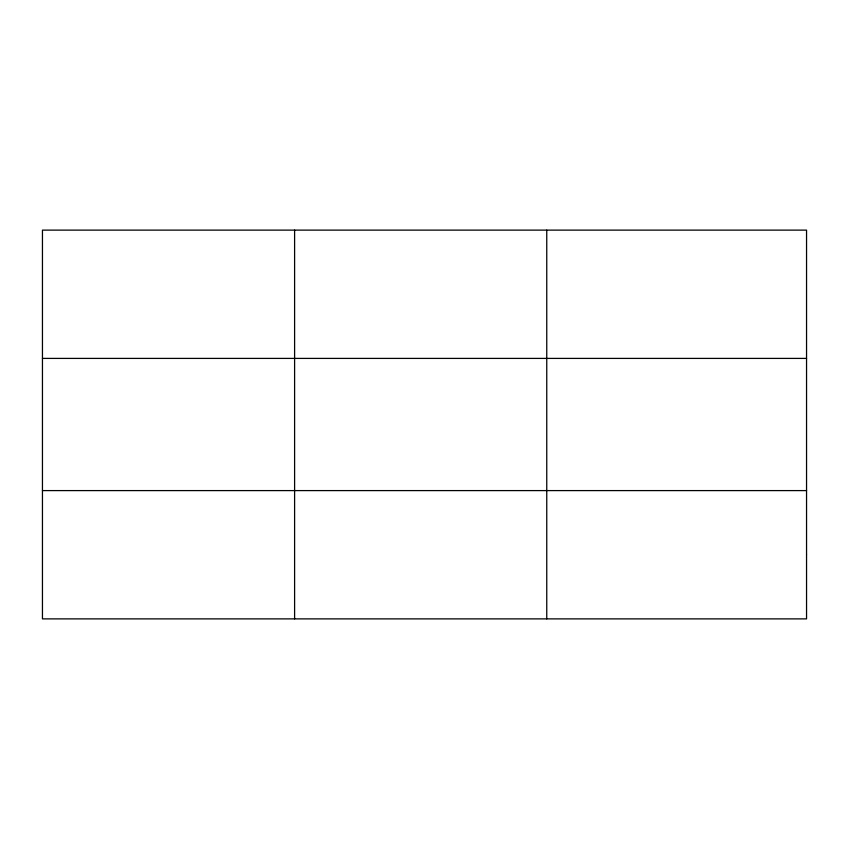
<?xml version="1.0" encoding="UTF-8"?>
<svg xmlns="http://www.w3.org/2000/svg" width="849" height="849" viewBox="0 0 849 849"><rect width="100%" height="100%" fill="white"/><g stroke="black" fill="none" stroke-linecap="round" stroke-linejoin="round"><path stroke-width="1.27" d="M294.603 230.121L294.603 618.879M546.756 230.121L546.756 618.879M42.45 358.405L806.55 358.405M42.45 490.595L806.55 490.595M806.55 554.737L806.55 618.879L42.45 618.879L42.45 230.121L806.55 230.121L806.55 554.737"/></g></svg>
